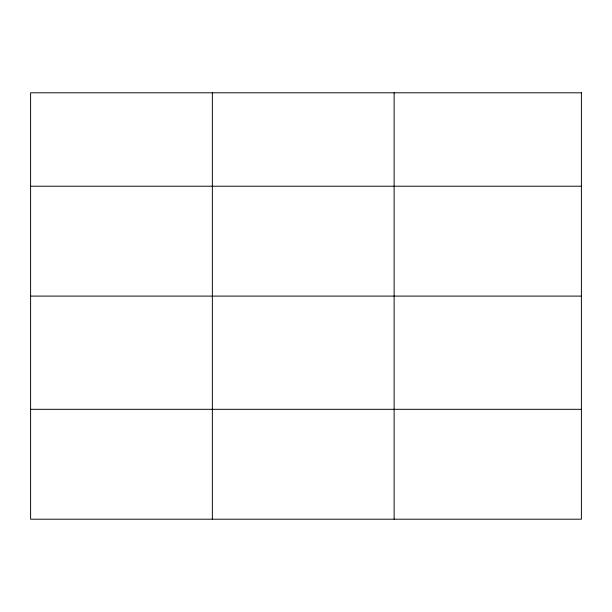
<?xml version="1.0" encoding="UTF-8"?>
<svg xmlns="http://www.w3.org/2000/svg" width="612" height="612" viewBox="0 0 612 612"><rect width="100%" height="100%" fill="white"/><g stroke="black" fill="none" stroke-linecap="round" stroke-linejoin="round"><path stroke-width="0.92" d="M30.6 186.216L581.4 186.216M30.6 296.101L581.4 296.101M30.6 409.313L581.4 409.313M394.128 92.802L394.128 519.198M212.364 92.802L212.364 519.198M581.4 92.802L30.6 92.802L30.6 519.198L581.4 519.198L581.4 92.802"/></g></svg>
